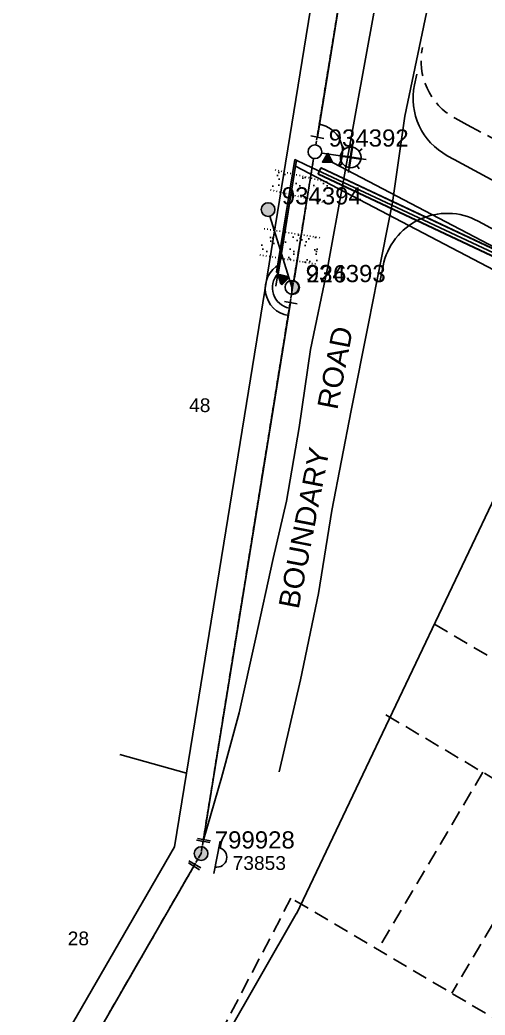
# Model space of a CAD drawing. Header units: metres. Extents: x 303507 to 304452, y 6274483 to 6275961.
# Drawn here: x 303518.7 to 303586.5, y 6275108 to 6275253 of the extents above; entities that cross this region are included whole.
import ezdxf
from ezdxf.enums import TextEntityAlignment as Align

# ---------------------------------------------------------------- set-up
doc = ezdxf.new("R2010")
doc.units = ezdxf.units.M
doc.header["$LTSCALE"] = 0.7
for name, pattern in [('Cable Exist OH', [1, 1, 0]), ('Cable Remove', [2, 0, -2]), ('DASHED', [19.05, 12.7, -6.35])]:
    doc.linetypes.add(name, pattern=pattern)
doc.layers.get('0').update_dxf_attribs({"color": 6})
for name, color, linetype in [('_User Miscellaneous10', 8, 'Continuous'), ('_User Miscellaneous11', 7, 'Continuous'), ('_User Miscellaneous9', 8, 'Continuous'), ('_User_HV_Exist', 7, 'Continuous'), ('_User_LV_Exist', 7, 'Continuous'), ('Cadastre Developer_SP_NEW', 4, 'Continuous'), ('Cadastre Land Parcels_SP_EXT', 4, 'Continuous'), ('Cadastre Roads_SP_NEW', 8, 'Continuous'), ('Duct_SP_NEW', 2, 'Continuous'), ('Equip_SP_HV_EXT', 7, 'Continuous'), ('Equip_SP_HV_NEW', 2, 'Continuous'), ('Equip_SP_LV_NEW', 2, 'Continuous'), ('Equip_SP_SL_NEW', 70, 'Continuous'), ('Mains_HV_MOD', 3, 'Continuous'), ('Mains_HV_NEW_Hardwired', 7, 'Continuous'), ('Mains_HV_NEW_U72', 2, 'Continuous'), ('Mains_LV_NEW_Hardwired', 2, 'Continuous'), ('Mains_LV_NEW_T84', 2, 'Continuous'), ('OH_Details_SP_MISC', 6, 'Continuous'), ('Services_SP_EXT', 7, 'Continuous'), ('SupportsOH_SP_TR_HV_LV_SL_EXT', 7, 'Continuous'), ('SupportsOH_SP_TR_HV_LV_SL_MOD', 3, 'Continuous'), ('SupportsOH_SP_TR_HV_LV_SL_NEW', 2, 'Continuous'), ('Trench_SP_NEW', 2, 'Continuous')]:
    doc.layers.add(name, color=color, linetype=linetype)
doc.layers.add('_User Miscellaneous12', color=7, linetype='Continuous', lineweight=35)
doc.layers.add('Features_HIDE', color=1, linetype='Continuous', plot=False)
doc.styles.add('ARIAL', font='arial.ttf', dxfattribs={"height": 2})
doc.styles.add('ARIAL 3.0', font='arial.ttf', dxfattribs={"height": 3})
doc.styles.add('POLE_LABEL', font='arial.ttf')
doc.styles.add('SL_LABEL', font='arial.ttf')
doc.styles.get("Standard").update_dxf_attribs({"font": 'arial.ttf'})
doc.styles.add('style1', font='iso3098b.shx')
doc.linetypes.add('Cable New UG', pattern='A,8,-1,["x",style1,S=3.5,R=0,X=0.35,Y=-1],-3.5', length=12.5)
doc.linetypes.add('IE Trench HV', pattern='A,8,-2,["/",style1,S=2.5,R=0,X=0.1,Y=-1],-4.5', length=14.5)

# ---------------------------------------------------------------- blocks, each defined once
blk = doc.blocks.new('POLE_EXT')
blk.add_hatch(color=256).paths.add_polyline_path([(-1, 0, 1), (1, 0, 1)])
blk.add_lwpolyline([(-1, 0, 1), (1, 0, 1)], format="xyb", close=True)
for tag, height, flags, p in [('pNumber', 2.5, 8, (-17.84, 2.07)), ('OWNED_BY', 0.2, 9, (1.35, -0.4)), ('SPECIAL_USE', 0.2, 9, (1.35, -0.8)), ('STATE', 0.2, 9, (1.35, -1)), ('cLV', 0.2, 9, (1.35, -1.4)), ('PARENT', 0.2, 9, (1.35, -0.6)), ('USAGE', 0.2, 9, (1.35, -1.2)), ('hDepth', 0.2, 9, (1.35, -1.6)), ('hDia', 0.2, 9, (1.35, -1.8)), ('cHV', 0.2, 9, (1.35, -2)), ('LBRACKET', 0.2, 9, (1.35, -2.2)), ('LExisting', 0.2, 9, (1.35, -2.4)), ('LANTNUMBER', 0.2, 9, (1.35, -2.6)), ('LOther', 0.2, 9, (1.35, -2.8)), ('cLinedev', 0.2, 9, (1.35, -3.4)), ('pExisting', 0.2, 9, (1.35, -3.8)), ('pFooting', 0.2, 9, (1.35, -4.4)), ('LRemove', 0.2, 9, (1.35, -3)), ('LEGEND', 0.2, 9, (1.35, -3.2)), ('LOCATION', 0.2, 9, (1.35, -3.6)), ('PFNUMBER', 0.2, 9, (1.35, -4)), ('NEWPFNUMBER', 0.2, 9, (1.35, -4.2)), ('pNew', 0.2, 9, (1.35, -4.6)), ('pRelocate', 0.2, 9, (1.35, -5)), ('pRemove', 0.2, 9, (1.35, -5.2)), ('pReplace', 0.2, 9, (1.35, -5.4)), ('pStay', 0.2, 9, (1.35, -5.6)), ('pType', 0.2, 9, (1.35, -5.8)), ('cspan', 0.2, 9, (1.35, -6)), ('STREETNAME', 0.2, 9, (1.35, -6.2)), ('SUBURB', 0.2, 9, (1.35, -6.4)), ('OPERATED_BY', 0.2, 9, (1.36, -7.01)), ('NOTES', 0.2, 9, (1.35, -6.6)), ('MAINTAINED_BY', 0.2, 9, (1.36, -6.81))]:
    blk.add_attdef(tag, text='', height=height, dxfattribs=dict(flags=flags)).set_placement(p, align=Align.MIDDLE_LEFT)
at = {"style": 'POLE_LABEL', "flags": 9}
for tag, p in [('STRUCTURE_PLANT_NUMBER', (1.35, 0.03)), ('STREET_CODE', (1.35, -0.2))]:
    blk.add_attdef(tag, text='', height=0.2, dxfattribs=at).set_placement(p, align=Align.MIDDLE_LEFT)
at = {"flags": 1}
blk.add_attdef('Z', (1.35, -7.33), '', height=0.2, dxfattribs=at)
at = {"layer": 'Features_HIDE', "style": 'POLE_LABEL', "flags": 8}
blk.add_attdef('ASSET_NUM', text='', height=2.5, dxfattribs=at).set_placement((2, 2), align=Align.MIDDLE_LEFT)
blk = doc.blocks.new('POLE_NEW')
at = {"lineweight": -3}
blk.add_lwpolyline([(-1, 0, 1), (1, 0, 1)], format="xyb", close=True, dxfattribs=at)
for tag, height, flags, p in [('pNumber', 2.5, 8, (-17.84, 2.07)), ('OWNED_BY', 0.2, 9, (1.15, -0.4)), ('SPECIAL_USE', 0.2, 9, (1.15, -0.8)), ('STATE', 0.2, 9, (1.15, -1)), ('cLV', 0.2, 9, (1.15, -1.4)), ('PARENT', 0.2, 9, (1.15, -0.6)), ('USAGE', 0.2, 9, (1.15, -1.2)), ('hDepth', 0.2, 9, (1.15, -1.6)), ('hDia', 0.2, 9, (1.15, -1.8)), ('cHV', 0.2, 9, (1.15, -2)), ('LBRACKET', 0.2, 9, (1.15, -2.2)), ('LExisting', 0.2, 9, (1.15, -2.4)), ('LANTNUMBER', 0.2, 9, (1.15, -2.6)), ('LOther', 0.2, 9, (1.15, -2.8)), ('cLinedev', 0.2, 9, (1.15, -3.4)), ('pExisting', 0.2, 9, (1.15, -3.6)), ('pFooting', 0.2, 9, (1.15, -4.2)), ('pNew', 0.2, 9, (1.15, -4.4)), ('LRemove', 0.2, 9, (1.15, -3)), ('LEGEND', 0.2, 9, (1.15, -3.2)), ('PFNUMBER', 0.2, 9, (1.15, -3.8)), ('NEWPFNUMBER', 0.2, 9, (1.15, -4)), ('pRelocate', 0.2, 9, (1.15, -4.8)), ('pRemove', 0.2, 9, (1.15, -5)), ('pReplace', 0.2, 9, (1.15, -5.2)), ('pStay', 0.2, 9, (1.15, -5.4)), ('pType', 0.2, 9, (1.15, -5.6)), ('cspan', 0.2, 9, (1.15, -5.8)), ('SUBURB', 0.2, 9, (1.15, -6)), ('STREETNAME', 0.2, 9, (1.15, -6.2)), ('OPERATED_BY', 0.2, 9, (1.15, -6.89)), ('LOCATION', 0.2, 9, (1.15, -6.4)), ('NOTES', 0.2, 9, (1.15, -6.6)), ('MAINTAINED_BY', 0.2, 9, (1.15, -7.22))]:
    blk.add_attdef(tag, text='', height=height, dxfattribs=dict(flags=flags)).set_placement(p, align=Align.MIDDLE_LEFT)
at = {"style": 'POLE_LABEL'}
for tag, height, flags, p in [('ASSET_NUM', 2.5, 8, (2, 2)), ('STRUCTURE_PLANT_NUMBER', 0.2, 9, (1.15, 0.09)), ('STREET_CODE', 0.2, 9, (1.15, -0.2))]:
    blk.add_attdef(tag, text='', height=height, dxfattribs=dict(at, flags=flags)).set_placement(p, align=Align.MIDDLE_LEFT)
at = {"flags": 1}
blk.add_attdef('Z', (1.15, -7.59), '', height=0.2, dxfattribs=at)
blk = doc.blocks.new('POLE_REPLACE_NEW')
for tag, height, flags, p in [('ASSET_NUM', 2.5, 8, (2, 2)), ('LBRACKET', 0.2, 9, (1.5, -2)), ('LExisting', 0.2, 9, (1.5, -2.2)), ('LANTNUMBER', 0.2, 9, (1.5, -2.4)), ('LOther', 0.2, 9, (1.5, -2.6)), ('LRemove', 0.2, 9, (1.5, -2.8)), ('LEGEND', 0.2, 9, (1.5, -3)), ('cLinedev', 0.2, 9, (1.5, -3.2)), ('pExisting', 0.2, 9, (1.5, -3.4)), ('PFNUMBER', 0.2, 9, (1.5, -3.6)), ('NEWPFNUMBER', 0.2, 9, (1.5, -3.8)), ('pFooting', 0.2, 9, (1.5, -4)), ('pNew', 0.2, 9, (1.5, -4.2)), ('pNumber', 0.2, 9, (1.5, -4.4)), ('cspan', 0.2, 9, (1.5, -5.6)), ('SUBURB', 0.2, 9, (1.5, -5.8)), ('pRelocate', 0.2, 9, (1.5, -4.6)), ('pRemove', 0.2, 9, (1.5, -4.8)), ('pReplace', 0.2, 9, (1.5, -5)), ('pStay', 0.2, 9, (1.5, -5.2)), ('pType', 0.2, 9, (1.5, -5.4)), ('STREETNAME', 0.2, 9, (1.5, -6)), ('OPERATED_BY', 0.2, 9, (1.5, -6.6)), ('Z', 0.2, 1, (1.5, -7)), ('LOCATION', 0.2, 9, (1.5, -6.2)), ('NOTES', 0.2, 9, (1.5, -6.4)), ('MAINTAINED_BY', 0.2, 9, (1.5, -6.8))]:
    blk.add_attdef(tag, text='', height=height, dxfattribs=dict(flags=flags)).set_placement(p, align=Align.MIDDLE_LEFT)
blk.add_wipeout([(0, 1), (-0.13, 0.99), (-0.25, 0.97), (-0.37, 0.93), (-0.48, 0.88), (-0.59, 0.81), (-0.68, 0.73), (-0.77, 0.64), (-0.84, 0.54), (-0.9, 0.43), (-0.95, 0.31), (-0.98, 0.19), (-1, 0.06), (-1, -0.06), (-0.98, -0.19), (-0.95, -0.31), (-0.9, -0.43), (-0.84, -0.54), (-0.77, -0.64), (-0.68, -0.73), (-0.59, -0.81), (-0.48, -0.88), (-0.37, -0.93), (-0.25, -0.97), (-0.13, -0.99), (0, -1), (0.13, -0.99), (0.25, -0.97), (0.37, -0.93), (0.48, -0.88), (0.59, -0.81), (0.68, -0.73), (0.77, -0.64), (0.84, -0.54), (0.9, -0.43), (0.95, -0.31), (0.98, -0.19), (1, -0.06), (1, 0.06), (0.98, 0.19), (0.95, 0.31), (0.9, 0.43), (0.84, 0.54), (0.77, 0.64), (0.68, 0.73), (0.59, 0.81), (0.48, 0.88), (0.37, 0.93), (0.25, 0.97), (0.13, 0.99)])
h = blk.add_hatch(color=256)
edge = h.paths.add_edge_path()
edge.add_arc((0, 0), 1, 270, 450)
edge.add_line((0, 1), (0, -1))
at = {"layer": '_User Miscellaneous12'}
h = blk.add_hatch(dxfattribs=at)
h.set_pattern_fill('ANGLE', color=5)
h.set_pattern_definition([(0, (0, 0), (0, 6.985), [5.08, -1.905]), (90, (0, 0), (-6.985, 4e-16), [5.08, -1.905])])
h.paths.add_polyline_path([(-0.77, 0.64), (-0.84, 0.54), (-0.9, 0.43), (-0.95, 0.31), (-0.98, 0.19), (-1, 0.06), (-1, -0.06), (-0.98, -0.19), (-0.95, -0.31), (-0.9, -0.43), (-0.84, -0.54), (-0.77, -0.64), (-0.68, -0.73), (-0.59, -0.81), (-0.48, -0.88), (-0.37, -0.93), (-0.25, -0.97), (-0.13, -0.99), (0, -1), (0, 1), (-0.13, 0.99), (-0.25, 0.97), (-0.37, 0.93), (-0.48, 0.88), (-0.59, 0.81), (-0.68, 0.73)])
blk.add_lwpolyline([(0, 1), (0, -1)])
at = {"lineweight": -3}
blk.add_arc((0, 0), 1, 90, 270, dxfattribs=at)
blk.add_arc((0, 0), 1, 270, 90)
at = {"style": 'POLE_LABEL', "flags": 9}
blk.add_attdef('STRUCTURE_PLANT_NUMBER', text='', height=0.2, dxfattribs=at).set_placement((1.5, 0.24), align=Align.MIDDLE_LEFT)
at = {"flags": 9}
for tag, p in [('STREET_CODE', (1.5, 0)), ('OWNED_BY', (1.5, -0.2)), ('SPECIAL_USE', (1.5, -0.6)), ('STATE', (1.5, -0.8)), ('cLV', (1.5, -1.2)), ('PARENT', (1.5, -0.4)), ('USAGE', (1.5, -1)), ('hDepth', (1.5, -1.4)), ('cHV', (1.5, -1.8)), ('hDia', (1.5, -1.6))]:
    blk.add_attdef(tag, text='', height=0.2, dxfattribs=at).set_placement(p, align=Align.MIDDLE_LEFT)
blk = doc.blocks.new('*U180')
blk.add_line((2.49, 2.37), (-2.31, 2.37))
blk.add_lwpolyline([(1.53, 2.37, 0.414214), (0.09, 3.81, 0.414214), (-1.35, 2.37)], format="xyb")
for tag, height, flags, p in [('ASSET_NUM', 2.5, 8, (2, 2)), ('STREET_CODE', 0.2, 9, (1.5, 0)), ('ACTUAL_STATUS', 0.2, 9, (1.5, -0.2)), ('CONSTRUCTED_VOLTAGE', 0.2, 9, (1.5, -0.4)), ('OPERATING_VOLTAGE', 0.2, 9, (1.5, -0.8)), ('ORIENTATION', 0.2, 9, (1.5, -1)), ('OWNED_BY', 0.2, 9, (1.5, -1.2)), ('OPERATED_BY', 0.2, 9, (1.5, -1.4)), ('NO_PHASES', 0.2, 9, (1.5, -0.6)), ('STATE', 0.2, 9, (1.5, -1.8)), ('SWITCH_TYPE', 0.2, 9, (1.5, -2)), ('STREETNAME', 0.2, 9, (1.5, -2.8)), ('SUBURB', 0.2, 9, (1.5, -3)), ('MAINTAINED_BY', 0.2, 9, (1.5, -1.6)), ('USAGE', 0.2, 9, (1.5, -2.2)), ('LEGEND', 0.2, 9, (1.5, -2.4)), ('LOCATION', 0.2, 9, (1.5, -2.6)), ('Z', 0.2, 1, (1.5, -3.6)), ('NOTES', 0.2, 9, (1.5, -3.2)), ('LABEL_ALIGNMENT', 0.2, 9, (1.5, -3.4))]:
    blk.add_attdef(tag, text='', height=height, dxfattribs=dict(flags=flags)).set_placement(p, align=Align.MIDDLE_LEFT)
blk = doc.blocks.new('*U181')
for p, q in [((0, 5.72), (0, 6.47)), ((-1.46, 5.68), (-1.06, 5.28)), ((1.46, 5.68), (1.06, 5.28)), ((-2.25, 4.22), (-1.5, 4.22)), ((-1.46, 2.76), (-1.06, 3.16)), ((1.46, 2.76), (1.06, 3.16)), ((1.5, 4.22), (2.25, 4.22)), ((0, 0), (0, 2.72))]:
    blk.add_line(p, q)
blk.add_circle((0, 4.22), 1.5)
at = {"layer": '_User Miscellaneous12', "flags": 128}
for points in [[(0, 5.72), (0, 2.72)], [(-1.5, 4.22), (1.5, 4.22)]]:
    blk.add_lwpolyline(points, dxfattribs=at)
for tag, p, flags in [('Z', (0, 0), 1), ('OPERATED_BY', (0, -9.61), 9)]:
    blk.add_attdef(tag, p, '', height=0.2, dxfattribs=dict(flags=flags))
at = {"style": 'SL_LABEL', "flags": 9}
blk.add_attdef('STREET_CODE', text='', height=0.2, dxfattribs=at).set_placement((0, -0.2), align=Align.MIDDLE_LEFT)
at = {"flags": 9}
for tag, p in [('CONSTRUCTED_VOLTAGE', (0, -0.4)), ('CONTROL_TYPE', (0, -0.6)), ('OPERATING_VOLTAGE', (0, -1.4)), ('LANTERN_PURPOSE', (0, -0.8)), ('LANTERN_TYPE', (0, -1)), ('NO_PHASES', (0, -1.2)), ('ORIENTATION', (0, -1.6)), ('OWNED_BY', (0, -1.8)), ('STATE', (0, -2)), ('CEXIST', (0, -2.4)), ('CNEW', (0, -2.6)), ('CNUMBER', (0, -2.8)), ('CREMOVE', (0, -3)), ('USAGE', (0, -2.2)), ('CREPLACE', (0, -3.2)), ('LKINGHEIGHT', (0, -3.4)), ('LBRACKET', (0, -3.6)), ('LBRACKETVOCAB', (0, -3.8)), ('LCATEGORY', (0, -4)), ('LCHARGE1', (0, -4.2)), ('LCHARGE1PERCENT', (0, -4.4)), ('LCHARGE2', (0, -4.6)), ('LCHARGE2PERCENT', (0, -4.8)), ('LCHARGE3', (0, -5)), ('LCHARGE3PERCENT', (0, -5.2)), ('LEXIST', (0, -5.4)), ('LLAMP', (0, -5.6)), ('LLAMPVOCAB', (0, -5.8)), ('LMAST', (0, -6)), ('LMASTVOCAB', (0, -6.2)), ('LNEW', (0, -6.4)), ('LANTNUMBER', (0, -6.6)), ('LOUTREACH', (0, -7)), ('LOUTREACHVOCAB', (0, -7.2)), ('SUBURB', (0, -8.6)), ('STREETNAME', (0, -8.8)), ('LRATECODE', (0, -7.4)), ('LREMOVE', (0, -7.6)), ('LREPLACE', (0, -7.8)), ('LTYPE', (0, -8)), ('LTYPEVOCAB', (0, -8.2)), ('LEGEND', (0, -8.4)), ('LOCATION', (0, -9)), ('NOTES', (0, -9.2)), ('MAINTAINED_BY', (0, -9.86))]:
    blk.add_attdef(tag, text='', height=0.2, dxfattribs=at).set_placement(p, align=Align.MIDDLE_LEFT)
blk = doc.blocks.new('UGOH_NEW')
blk.add_hatch(color=256).paths.add_polyline_path([(-0.75, 1.7), (0.75, 1.7), (0, 3)])
at = {"color": 1}
blk.add_lwpolyline([(-0.75, 1.7), (0.75, 1.7), (0, 3)], close=True, dxfattribs=at)
for tag, flags, p in [('CONSTRUCTED_VOLTAGE', 9, (1.5, 0)), ('OPERATING_VOLTAGE', 9, (1.5, -0.2)), ('ORIENTATION', 9, (1.5, -0.4)), ('STATE', 9, (1.5, -0.6)), ('OWNED_BY', 9, (1.5, -1)), ('OPERATED_BY', 9, (1.5, -1.2)), ('USAGE', 9, (1.5, -0.8)), ('MAINTAINED_BY', 9, (1.5, -1.4)), ('ACTUAL_STATUS', 9, (1.5, -1.6)), ('TYPE', 1, (1.5, -2)), ('NUMBER_OF_PHASES', 9, (1.5, -1.8))]:
    blk.add_attdef(tag, text='', height=0.2, dxfattribs=dict(flags=flags)).set_placement(p, align=Align.MIDDLE_LEFT)
blk = doc.blocks.new('End Shackle_EXT')
at = {"flags": 9}
for tag, p in [('STATE', (0, -1.2)), ('USAGE', (0, -1.4)), ('NOTES', (0, -1.6))]:
    blk.add_attdef(tag, text='', height=0.2, dxfattribs=at).set_placement(p, align=Align.MIDDLE_LEFT)
blk.add_wipeout([(0, 0.25), (1.81, 0.25), (1.82, -0.25), (0, -0.25)])
blk.add_line((1.81, -1), (1.81, 1))
at = {"flags": 1}
blk.add_attdef('Z', (0, 0), '', height=0.2, dxfattribs=at)
at = {"flags": 9}
for tag, p in [('CONNECTOR_TYPE', (0, 0)), ('CONSTRUCTED_VOLTAGE', (0, -0.2)), ('OPERATING_VOLTAGE', (0, -0.6)), ('ORIENTATION', (0, -0.8)), ('OWNED_BY', (0, -1)), ('NO_PHASES', (0, -0.4))]:
    blk.add_attdef(tag, text='', height=0.2, dxfattribs=at).set_placement(p, align=Align.MIDDLE_LEFT)

msp = doc.modelspace()

# ---------------------------------------------------------------- hatches: boundary and pattern name
at = {"layer": '_User Miscellaneous9', "linetype": 'DASHED', "ltscale": 0.25}
h = msp.add_hatch(dxfattribs=at)
h.set_pattern_fill('AR-SAND', color=3, scale=0.05)
h.paths.add_polyline_path([(303555.92, 6275231.15), (303555.24, 6275228.23), (303563.36, 6275226.33), (303563.84, 6275229.3)])

# ---------------------------------------------------------------- linework, layer by layer
at = {"layer": '_User Miscellaneous10', "linetype": 'DASHED', "ltscale": 0.25}
for p, q in [((303609.72, 6275146.9), (303578.21, 6275165.53)), ((303596.91, 6275137.04), (303571.55, 6275152.05)), ((303604.55, 6275149.95), (303581.64, 6275111.22)), ((303586.16, 6275143.41), (303570.88, 6275117.59)), ((303558.21, 6275125.08), (303536.67, 6275083.81)), ((303629.57, 6275082.87), (303558.21, 6275125.08))]:
    msp.add_line(p, q, dxfattribs=at)
at = {"layer": '_User Miscellaneous10', "linetype": 'DASHED', "ltscale": 0.25, "flags": 128}
msp.add_lwpolyline([(303583.88, 6275237.72), (303582.13, 6275238.67, -0.332166), (303577.35, 6275248.98)], format="xyb", dxfattribs=at)
at = {"layer": '_User Miscellaneous10', "linetype": 'DASHED', "ltscale": 0.25}
msp.add_lwpolyline([(303583.88, 6275237.72), (303821.83, 6275109.15, 0.414214), (303831.99, 6275112.19), (303837.62, 6275122.6)], format="xyb", dxfattribs=at)
at = {"layer": '_User Miscellaneous11'}
for p in [(303562.58, 6275231.43), (303562.17, 6275230.56)]:
    msp.add_line(p, (303562.37, 6275231), dxfattribs=at)
at = {"layer": '_User Miscellaneous9', "flags": 128}
for points in [[(303576.53, 6275245.1), (303576.2, 6275243.52, 0.332166), (303580.98, 6275233.21), (303581.96, 6275232.67)], [(303571.2, 6275215.02), (303571.62, 6275217.15, -0.505637), (303585.45, 6275223.68), (303679.06, 6275173.1, -0.414214), (303682.1, 6275162.94), (303671.62, 6275143.55)]]:
    msp.add_lwpolyline(points, format="xyb", dxfattribs=at)
at = {"layer": '_User Miscellaneous9', "color": 3, "linetype": 'Cable Remove', "ltscale": 0.25, "flags": 128}
for points in [[(303555.92, 6275231.15), (303563.84, 6275229.3)], [(303555.24, 6275228.23), (303563.36, 6275226.33)], [(303554.3, 6275222.58), (303562.54, 6275221.24)]]:
    msp.add_lwpolyline(points, dxfattribs=at)
at = {"layer": '_User_HV_Exist', "color": 0, "flags": 128}
for points in [[(303562.05, 6275235.91), (303571.82, 6275296.17), (303575.19, 6275316.9)], [(303545.45, 6275133.6), (303558.14, 6275211.81)], [(303544.05, 6275129.71), (303522.15, 6275091.72)]]:
    msp.add_lwpolyline(points, dxfattribs=at)
at = {"layer": '_User_LV_Exist', "linetype": 'Cable Exist OH'}
msp.add_lwpolyline([(303571.84, 6275296.15), (303561.83, 6275234.78)], dxfattribs=at)
at = {"layer": 'Cadastre Land Parcels_SP_EXT'}
for p, q in [((303563.59, 6275270.23), (303542.99, 6275143.29)), ((303563.59, 6275270.23), (303542.99, 6275143.29)), ((303542.99, 6275143.29), (303563.59, 6275270.23)), ((303533.3, 6275146), (303542.99, 6275143.29)), ((303542.99, 6275143.29), (303541.25, 6275132.56)), ((303541.25, 6275132.56), (303518.73, 6275093.59))]:
    msp.add_line(p, q, dxfattribs=at)
at = {"layer": 'Cadastre Roads_SP_NEW', "color": 4}
for p, q in [((303592.21, 6275192.6), (303559.01, 6275122.79)), ((303536.61, 6275083.85), (303558.97, 6275122.81))]:
    msp.add_line(p, q, dxfattribs=at)
at = {"layer": 'Cadastre Roads_SP_NEW', "linetype": 'Continuous', "ltscale": 0.35, "flags": 128}
msp.add_lwpolyline([(303581.96, 6275232.67), (303898.9, 6275061.26), (303911.49, 6275065.95)], dxfattribs=at)
at = {"layer": 'Duct_SP_NEW'}
for p in [(303562.59, 6275231.47), (303562.15, 6275230.53)]:
    msp.add_line(p, (303562.37, 6275231), dxfattribs=at)
at = {"layer": 'Mains_HV_MOD', "color": 0, "linetype": 'Cable Remove'}
msp.add_lwpolyline([(303558.67, 6275215.11), (303561.54, 6275232.81)], dxfattribs=at)
at = {"layer": 'Mains_HV_NEW_Hardwired', "linetype": 'Continuous', "flags": 128}
for points in [[(303561.11, 6275236.09), (303562.97, 6275235.73)], [(303559.11, 6275211.62), (303557.25, 6275211.98)]]:
    msp.add_lwpolyline(points, dxfattribs=at)
at = {"layer": 'Mains_HV_NEW_Hardwired', "linetype": 'Continuous'}
msp.add_arc((303561.71, 6275233.83), 4.01, 329.0826, 80.7835, dxfattribs=at)
at = {"layer": 'Mains_HV_NEW_U72', "color": 2, "linetype": 'Cable New UG', "flags": 128}
for points in [[(303563.34, 6275232.72), (303602.37, 6275212.27), (303657.38, 6275182.55), (303678.66, 6275171.05), (303680.63, 6275164.44), (303663.76, 6275133.21)], [(303556.32, 6275215.97), (303558.85, 6275231.68), (303600.23, 6275210.02), (303655.95, 6275179.91), (303676.14, 6275169), (303677.4, 6275164.77), (303662.55, 6275137.27)]]:
    msp.add_lwpolyline(points, dxfattribs=at)
at = {"layer": 'OH_Details_SP_MISC', "color": 0, "flags": 128}
msp.add_lwpolyline([(303558.71, 6275215.38), (303561.5, 6275232.81)], dxfattribs=at)
at = {"layer": 'Trench_SP_NEW', "linetype": 'IE Trench HV', "ltscale": 0.8}
msp.add_line((303558.99, 6275232.56), (303556.02, 6275214.23), dxfattribs=at)

# ---------------------------------------------------------------- block references
at = {"layer": 'Equip_SP_HV_EXT'}
ref = msp.add_blockref('*U180', (303545.11, 6275131.56), dxfattribs=dict(at, rotation=259.1447681630309))
ref.add_attrib('ASSET_NUM', '73853', dxfattribs={"layer": '0', "height": 2}).set_placement((303557.48, 6275128.59), align=Align.BOTTOM_RIGHT)
at = {"layer": 'Equip_SP_HV_NEW', "rotation": 238.4796164937077}
msp.add_blockref('UGOH_NEW', (303561.72, 6275233.82), dxfattribs=at)
at = {"layer": 'Equip_SP_SL_NEW', "rotation": 261.5406281333732}
msp.add_blockref('*U181', (303562.74, 6275233.59), dxfattribs=at)
at = {"layer": 'SupportsOH_SP_TR_HV_LV_SL_EXT', "ltscale": 0.5}
msp.add_blockref('POLE_EXT', (303554.87, 6275225.37), dxfattribs=at)
at = {"layer": 'SupportsOH_SP_TR_HV_LV_SL_MOD'}
ref = msp.add_blockref('POLE_EXT', (303558.44, 6275214.01), dxfattribs=at)
ref.add_attrib('ASSET_NUM', '226', dxfattribs={"layer": 'Features_HIDE', "height": 2.5, "style": 'POLE_LABEL'}).set_placement((303560.44, 6275216.01), align=Align.MIDDLE_LEFT)
at = {"layer": 'SupportsOH_SP_TR_HV_LV_SL_NEW', "ltscale": 0.5}
ref = msp.add_blockref('POLE_NEW', (303561.7, 6275233.79), dxfattribs=at)
ref.add_attrib('ASSET_NUM', '934392', dxfattribs={"layer": 'Features_HIDE', "height": 2.5, "style": 'POLE_LABEL'}).set_placement((303563.7, 6275235.79), align=Align.MIDDLE_LEFT)
ref = msp.add_blockref('POLE_NEW', (303554.87, 6275225.37), dxfattribs=at)
ref.add_attrib('ASSET_NUM', '934394', dxfattribs={"layer": 'Features_HIDE', "height": 2.5, "style": 'POLE_LABEL'}).set_placement((303556.87, 6275227.37), align=Align.MIDDLE_LEFT)

# ---------------------------------------------------------------- texts
at = {"layer": 'Cadastre Developer_SP_NEW', "style": 'ARIAL'}
for s, p in [('48', (303543.37, 6275195.87)), ('28', (303525.69, 6275118.21))]:
    msp.add_text(s, height=2, dxfattribs=at).set_placement(p)
at = {"layer": 'Cadastre Roads_SP_NEW', "color": 3, "style": 'ARIAL 3.0'}
msp.add_text('BOUNDARY     ROAD', height=3, rotation=79, dxfattribs=at).set_placement((303559.31, 6275167.07))

# ---------------------------------------------------------------- next in the draw order: block references
at = {"layer": '_User_LV_Exist', "rotation": 80.09984673739726}
msp.add_blockref('End Shackle_EXT', (303545.11, 6275131.56), dxfattribs=at)
at = {"layer": 'SupportsOH_SP_TR_HV_LV_SL_NEW', "ltscale": 0.5}
ref = msp.add_blockref('POLE_REPLACE_NEW', (303558.35, 6275214.05), dxfattribs=at)
ref.add_attrib('ASSET_NUM', '934393', dxfattribs={"layer": 'Features_HIDE', "height": 2.5}).set_placement((303560.35, 6275216.05), align=Align.MIDDLE_LEFT)

# ---------------------------------------------------------------- next in the draw order: hatches: boundary and pattern name
at = {"layer": '_User Miscellaneous9', "linetype": 'DASHED', "ltscale": 0.25}
h = msp.add_hatch(dxfattribs=at)
h.set_pattern_fill('AR-SAND', color=3, scale=0.05)
h.paths.add_polyline_path([(303554.3, 6275222.58), (303562.54, 6275221.24), (303561.92, 6275217.42), (303553.68, 6275218.76)])

# ---------------------------------------------------------------- next in the draw order: linework, layer by layer
at = {"layer": '_User Miscellaneous11'}
for p, q in [((303562.58, 6275231.43), (303604.2, 6275211.81)), ((303562.17, 6275230.56), (303603.8, 6275210.94))]:
    msp.add_line(p, q, dxfattribs=at)
at = {"layer": '_User Miscellaneous9', "flags": 128}
for points in [[(303556.51, 6275143.48), (303559.59, 6275156.85), (303562.24, 6275169.44), (303564.15, 6275181.52), (303566.96, 6275196.11), (303569.5, 6275208.79), (303570.77, 6275215.19), (303572.97, 6275226.42), (303574.78, 6275238.96), (303577.75, 6275253.09), (303580.46, 6275266.13), (303583.32, 6275278.77)], [(303545.53, 6275133.7), (303548.11, 6275142.61), (303550.65, 6275152.09), (303553.03, 6275162.82), (303555.6, 6275174.56), (303557.54, 6275182.91), (303559.39, 6275193.63), (303561.06, 6275204.97), (303563.51, 6275216.84), (303565.8, 6275229.36), (303567.73, 6275240.16), (303570.26, 6275253.96), (303575.22, 6275276.13)]]:
    msp.add_lwpolyline(points, dxfattribs=at)
at = {"layer": '_User Miscellaneous9', "color": 3, "linetype": 'Cable Remove', "ltscale": 0.25, "flags": 128}
msp.add_lwpolyline([(303553.68, 6275218.76), (303561.92, 6275217.42)], dxfattribs=at)
at = {"layer": '_User_LV_Exist', "linetype": 'Cable Exist OH'}
msp.add_lwpolyline([(303561.5, 6275232.81), (303558.44, 6275214.01)], dxfattribs=at)
at = {"layer": 'Duct_SP_NEW'}
for p, q in [((303604.22, 6275211.84), (303562.59, 6275231.47)), ((303603.78, 6275210.9), (303562.15, 6275230.53))]:
    msp.add_line(p, q, dxfattribs=at)
at = {"layer": 'Mains_HV_NEW_Hardwired', "linetype": 'Continuous', "flags": 128}
msp.add_lwpolyline([(303546.48, 6275133.4), (303544.61, 6275133.76)], dxfattribs=at)
at = {"layer": 'Mains_HV_NEW_Hardwired', "linetype": 'Continuous'}
msp.add_arc((303558.47, 6275213.88), 4.01, 118.7598, 260.7835, dxfattribs=at)
at = {"layer": 'Mains_LV_NEW_Hardwired', "linetype": 'Continuous'}
msp.add_arc((303558.51, 6275213.98), 3.01, 137.1437, 259.3499, dxfattribs=at)
at = {"layer": 'Mains_LV_NEW_T84', "linetype": 'Cable New UG', "flags": 128}
for points in [[(303560.37, 6275231.9), (303558.78, 6275232.65), (303556.12, 6275216.23), (303557.13, 6275215.17)], [(303628.37, 6275198.05), (303603.33, 6275211.73), (303560.37, 6275231.9)]]:
    msp.add_lwpolyline(points, dxfattribs=at)
at = {"layer": 'Services_SP_EXT'}
msp.add_line((303558.35, 6275214.05), (303555.13, 6275224.4), dxfattribs=at)

# ---------------------------------------------------------------- next in the draw order: block references
at = {"layer": '_User_LV_Exist', "rotation": 240.0632215085248}
msp.add_blockref('End Shackle_EXT', (303545.11, 6275131.56), dxfattribs=at)
at = {"layer": 'Equip_SP_HV_NEW', "rotation": 45.84999493824088}
msp.add_blockref('UGOH_NEW', (303558.47, 6275213.89), dxfattribs=at)
at = {"layer": 'Equip_SP_LV_NEW', "rotation": 45.84999493824088}
msp.add_blockref('UGOH_NEW', (303558.62, 6275213.76), dxfattribs=at)

# ---------------------------------------------------------------- next in the draw order: linework, layer by layer
at = {"layer": '_User_LV_Exist', "linetype": 'Cable Exist OH'}
for points in [[(303558.44, 6275214.01), (303545.11, 6275131.56)], [(303545.11, 6275131.56), (303521.74, 6275091.01)]]:
    msp.add_lwpolyline(points, dxfattribs=at)
at = {"layer": 'Mains_HV_NEW_Hardwired', "linetype": 'Continuous', "flags": 128}
msp.add_lwpolyline([(303544.87, 6275129.18), (303543.27, 6275130.21)], dxfattribs=at)

# ---------------------------------------------------------------- next in the draw order: block references
at = {"layer": 'SupportsOH_SP_TR_HV_LV_SL_EXT'}
ref = msp.add_blockref('POLE_EXT', (303545.11, 6275131.56), dxfattribs=at)
ref.add_attrib('ASSET_NUM', '799928', dxfattribs={"layer": 'Features_HIDE', "height": 2.5, "style": 'POLE_LABEL'}).set_placement((303547.11, 6275133.56), align=Align.MIDDLE_LEFT)

doc.saveas('drawing.dxf')
